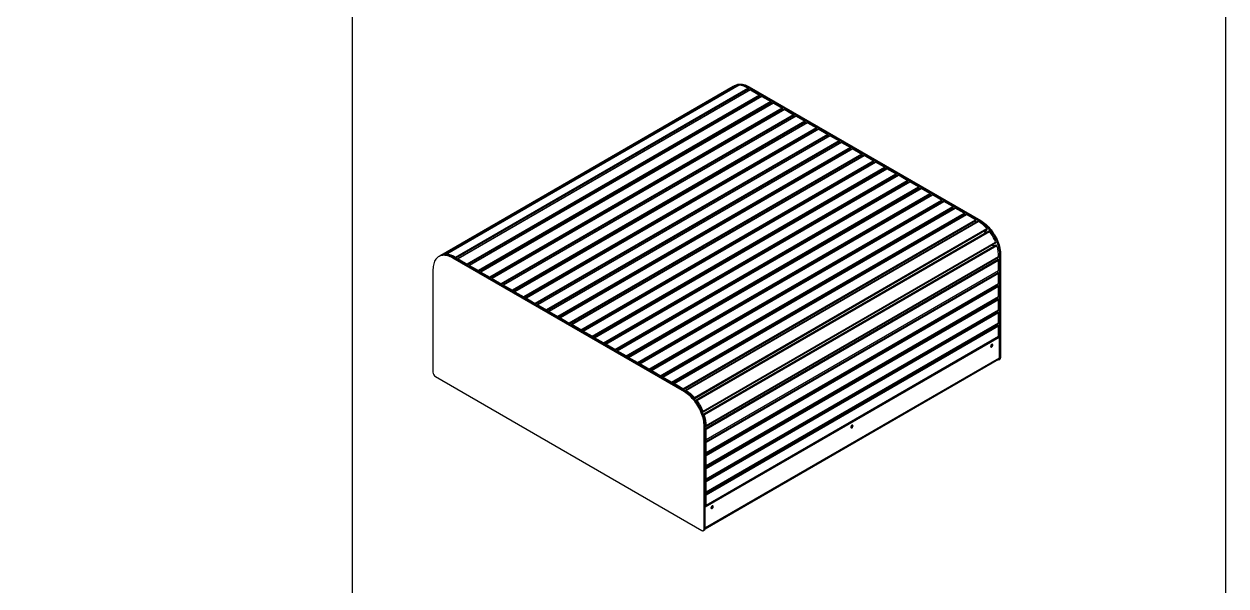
# Model space of a CAD drawing. Header units: millimetres. Extents: x 11004 to 16944, y 3285 to 7490.
# Drawn here: x 14880 to 16944, y 5388 to 6352 of the extents above; entities that cross this region are included whole.
import ezdxf

# ---------------------------------------------------------------- set-up
doc = ezdxf.new("R2010")
doc.units = ezdxf.units.MM
doc.header["$LTSCALE"] = 0.3
doc.layers.add('Nekreslit', color=6, linetype='Continuous', plot=False)

msp = doc.modelspace()

# ---------------------------------------------------------------- linework, layer by layer
for p, q in [((16098, 6244.5), (15595.7, 5954.5)), ((16104, 6246.6), (15601.7, 5956.6)), ((16105.2, 6245.5), (15603.4, 5955.8)), ((16108, 6246.7), (15605.7, 5956.7)), ((16108.3, 6246.7), (15606, 5956.8)), ((16123.3, 6241.4), (15621, 5951.4)), ((16124.1, 6240), (15621.8, 5950)), ((16127.4, 6238.8), (15625.1, 5948.8)), ((16128, 6238.8), (15625.7, 5948.8)), ((16101.5, 6246.5), (16099.8, 6245.5)), ((16105.2, 6245.5), (16105.4, 6245.1)), ((16123.8, 6243.2), (16125.5, 6244.1)), ((16123.8, 6243.2), (16521.7, 6013.4)), ((16124.1, 6240), (16124.1, 6236.9)), ((16125.5, 6244.1), (16523.4, 6014.4)), ((16128, 6238.8), (16143.3, 6229.9)), ((16143.3, 6229.9), (15640.9, 5939.9)), ((16144.1, 6228.5), (15641.8, 5938.5)), ((16146.9, 6227.5), (15644.6, 5937.6)), ((16147.5, 6227.5), (15645.2, 5937.5)), ((16162.8, 6218.7), (15660.5, 5928.7)), ((16163.6, 6217.2), (15661.3, 5927.2)), ((16166.4, 6216.3), (15664.1, 5926.3)), ((16167, 6216.2), (15664.7, 5926.2)), ((16144.1, 6228.5), (16144.1, 6225.9)), ((16147.5, 6227.5), (16162.8, 6218.7)), ((16163.6, 6217.2), (16163.6, 6214.7)), ((16167, 6216.2), (16182.3, 6207.4)), ((16182.3, 6207.4), (15680, 5917.4)), ((16183.2, 6205.9), (15680.8, 5915.9)), ((16186, 6205), (15683.6, 5915)), ((16186.6, 6205), (15684.2, 5915)), ((16201.8, 6196.1), (15699.5, 5906.1)), ((16202.7, 6194.7), (15700.3, 5904.7)), ((16205.5, 6193.7), (15703.1, 5903.8)), ((16206.1, 6193.7), (15703.7, 5903.7)), ((16183.2, 6205.9), (16183.2, 6203.4)), ((16186.6, 6205), (16201.8, 6196.1)), ((16202.7, 6194.7), (16202.7, 6192.1)), ((16206.1, 6193.7), (16221.3, 6184.9)), ((16221.3, 6184.9), (15719, 5894.9)), ((16222.2, 6183.4), (15719.9, 5893.4)), ((16225, 6182.5), (15722.7, 5892.5)), ((16225.6, 6182.4), (15723.3, 5892.4)), ((16240.9, 6173.6), (15738.5, 5883.6)), ((16222.2, 6183.4), (16222.2, 6180.9)), ((16225.6, 6182.4), (16240.9, 6173.6)), ((16241.7, 6172.1), (15739.4, 5882.1)), ((16244.5, 6171.2), (15742.2, 5881.2)), ((16245.1, 6171.2), (15742.8, 5881.2)), ((16260.4, 6162.3), (15758, 5872.3)), ((16261.2, 6160.9), (15758.9, 5870.9)), ((16264, 6159.9), (15761.7, 5870)), ((16264.6, 6159.9), (15762.3, 5869.9)), ((16241.7, 6172.1), (16241.7, 6169.6)), ((16245.1, 6171.2), (16260.4, 6162.3)), ((16261.2, 6160.9), (16261.2, 6158.3)), ((16264.6, 6159.9), (16279.9, 6151.1)), ((16279.9, 6151.1), (15777.6, 5861.1)), ((16280.7, 6149.6), (15778.4, 5859.6)), ((16283.5, 6148.7), (15781.2, 5858.7)), ((16284.1, 6148.6), (15781.8, 5858.6)), ((16299.4, 6139.8), (15797.1, 5849.8)), ((16300.3, 6138.3), (15797.9, 5848.3)), ((16303.1, 6137.4), (15800.7, 5847.4)), ((16303.6, 6137.4), (15801.3, 5847.4)), ((16280.7, 6149.6), (16280.7, 6147.1)), ((16284.1, 6148.6), (16299.4, 6139.8)), ((16300.3, 6138.3), (16300.3, 6135.8)), ((16303.6, 6137.4), (16318.9, 6128.5)), ((16318.9, 6128.5), (15816.6, 5838.5)), ((16319.8, 6127.1), (15817.4, 5837.1)), ((16322.6, 6126.1), (15820.3, 5836.2)), ((15820.9, 5836.1), (16323.2, 6126.1)), ((15836.1, 5827.3), (16338.5, 6117.3)), ((15837, 5825.8), (16339.3, 6115.8)), ((16342.1, 6114.9), (15839.8, 5824.9)), ((15840.4, 5824.8), (16342.7, 6114.8)), ((16319.8, 6127.1), (16319.8, 6124.5)), ((16338.5, 6117.3), (16323.2, 6126.1)), ((16339.3, 6113.3), (16339.3, 6115.8)), ((16358, 6106), (16342.7, 6114.8)), ((15855.6, 5816), (16358, 6106)), ((15856.5, 5814.5), (16358.8, 6104.5)), ((16361.6, 6103.6), (15859.3, 5813.6)), ((15859.9, 5813.6), (16362.2, 6103.5)), ((15875.2, 5804.7), (16377.5, 6094.7)), ((15876, 5803.3), (16378.3, 6093.3)), ((16381.1, 6092.3), (15878.8, 5802.4)), ((15879.4, 5802.3), (16381.7, 6092.3)), ((16358.8, 6102), (16358.8, 6104.5)), ((16377.5, 6094.7), (16362.2, 6103.5)), ((16378.3, 6090.7), (16378.3, 6093.3)), ((16397, 6083.5), (16381.7, 6092.3)), ((15894.7, 5793.5), (16397, 6083.5)), ((15895.5, 5792), (16397.9, 6082)), ((16400.6, 6081.1), (15898.3, 5791.1)), ((15898.9, 5791), (16401.2, 6081)), ((15914.2, 5782.2), (16416.5, 6072.2)), ((15915, 5780.7), (16417.4, 6070.7)), ((16420.2, 6069.8), (15917.8, 5779.8)), ((15918.4, 5779.8), (16420.8, 6069.7)), ((16397.9, 6079.5), (16397.9, 6082)), ((16416.5, 6072.2), (16401.2, 6081)), ((16417.4, 6068.2), (16417.4, 6070.7)), ((16436, 6060.9), (16420.8, 6069.7)), ((15933.7, 5770.9), (16436, 6060.9)), ((15934.6, 5769.5), (16436.9, 6059.5)), ((16439.7, 6058.5), (15937.3, 5768.6)), ((15937.9, 5768.5), (16440.3, 6058.5)), ((15953.2, 5759.7), (16455.6, 6049.7)), ((16436.9, 6056.9), (16436.9, 6059.5)), ((16455.6, 6049.7), (16440.3, 6058.5)), ((15954.1, 5758.2), (16456.4, 6048.2)), ((16459.2, 6047.3), (15956.9, 5757.3)), ((15957.5, 5757.2), (16459.8, 6047.2)), ((15972.7, 5748.4), (16475.1, 6038.4)), ((15973.6, 5746.9), (16475.9, 6036.9)), ((16478.7, 6036), (15976.4, 5746)), ((15977, 5746), (16479.3, 6035.9)), ((16456.4, 6045.7), (16456.4, 6048.2)), ((16475.1, 6038.4), (16459.8, 6047.2)), ((16475.9, 6034.4), (16475.9, 6036.9)), ((16494.6, 6027.1), (16479.3, 6035.9)), ((15992.3, 5737.1), (16494.6, 6027.1)), ((15993.1, 5735.7), (16495.4, 6025.7)), ((16498.2, 6024.7), (15995.9, 5734.8)), ((15996.5, 5734.7), (16498.8, 6024.7)), ((16011.8, 5725.9), (16514.1, 6015.9)), ((16012.6, 5724.4), (16514.9, 6014.4)), ((16518.2, 6013.1), (16015.9, 5723.2)), ((16016.5, 5723.1), (16518.8, 6013.1)), ((16495.4, 6023.1), (16495.4, 6025.7)), ((16514.1, 6015.9), (16498.8, 6024.7)), ((16514.9, 6011.2), (16514.9, 6014.4)), ((16521.7, 6013.4), (16523.4, 6014.4)), ((16031.5, 5711.1), (16533.8, 6001.1)), ((16031.9, 5709.5), (16534.2, 5999.5)), ((16537, 5996.5), (16034.7, 5706.5)), ((16035.8, 5706), (16538.1, 5996)), ((16529.7, 5992.2), (16534.2, 5999.5)), ((16046.4, 5686.2), (16548.7, 5976.2)), ((16046.5, 5687.4), (16548.8, 5977.4)), ((16549.9, 5972.3), (16047.5, 5682.3)), ((16551, 5971.1), (16048.7, 5681.1)), ((16541.4, 5972), (16549.9, 5972.3)), ((16541.8, 5972.2), (16541.9, 5972)), ((15594, 5953.6), (15592.4, 5952.6)), ((15618, 5951.2), (15616.3, 5950.2)), ((16014.3, 5720.5), (15616.3, 5950.2)), ((16016, 5721.5), (15618, 5951.2)), ((15621.8, 5950), (15621.8, 5949.1)), ((15624.8, 5947.3), (15624.8, 5948.3)), ((15625.7, 5948.8), (15640.9, 5939.9)), ((16050.8, 5658.2), (16553.1, 5948.2)), ((16051.4, 5661.6), (16553.7, 5951.6)), ((16553.9, 5952.1), (16051.6, 5662.1)), ((16051.6, 5656.8), (16554, 5946.7)), ((16553.1, 5948.2), (16550.5, 5949.7)), ((16554, 5929.1), (16554, 5946.7)), ((16555.7, 5954.6), (16557.4, 5955.6)), ((16555.7, 5954.6), (16555.7, 5778.3)), ((16557.4, 5955.6), (16557.4, 5779.2)), ((15582.4, 5930.6), (15582.4, 5754.3)), ((15641.8, 5938.5), (15641.8, 5937.5)), ((15644.3, 5936), (15644.3, 5937)), ((15645.2, 5937.5), (15660.5, 5928.7)), ((15661.3, 5927.2), (15661.3, 5926.2)), ((15663.9, 5924.8), (15663.9, 5925.7)), ((15664.7, 5926.2), (15680, 5917.4)), ((16050.8, 5635.7), (16553.1, 5925.7)), ((16051.4, 5638.6), (16553.7, 5928.6)), ((16051.6, 5639.1), (16554, 5929.1)), ((16553.1, 5925.7), (16550.9, 5926.9)), ((15680.8, 5915.9), (15680.8, 5915)), ((15683.4, 5913.5), (15683.4, 5914.5)), ((15684.2, 5915), (15699.5, 5906.1)), ((15700.3, 5904.7), (15700.3, 5903.7)), ((16051.4, 5616), (16553.7, 5906)), ((16051.6, 5634.2), (16554, 5924.2)), ((16051.6, 5616.6), (16554, 5906.6)), ((16553.1, 5903.1), (16550.9, 5904.4)), ((16554, 5906.6), (16554, 5924.2)), ((15702.9, 5902.2), (15702.9, 5903.2)), ((15703.7, 5903.7), (15719, 5894.9)), ((15719.9, 5893.4), (15719.9, 5892.4)), ((15722.4, 5891), (15722.4, 5891.9)), ((15723.3, 5892.4), (15738.5, 5883.6)), ((16050.8, 5613.1), (16553.1, 5903.1)), ((16051.4, 5593.5), (16553.7, 5883.5)), ((16051.6, 5611.7), (16554, 5901.7)), ((16051.6, 5594), (16554, 5884)), ((16554, 5884), (16554, 5901.7)), ((15739.4, 5882.1), (15739.4, 5881.2)), ((15741.9, 5879.7), (15741.9, 5880.7)), ((15742.8, 5881.2), (15758, 5872.3)), ((15758.9, 5870.9), (15758.9, 5869.9)), ((15761.4, 5868.4), (15761.4, 5869.4)), ((15762.3, 5869.9), (15777.6, 5861.1)), ((16050.8, 5590.6), (16553.1, 5880.6)), ((16051.6, 5589.1), (16554, 5879.1)), ((16553.1, 5880.6), (16550.9, 5881.9)), ((16554, 5861.5), (16554, 5879.1)), ((15778.4, 5859.6), (15778.4, 5858.6)), ((15781, 5857.2), (15781, 5858.1)), ((15781.8, 5858.6), (15797.1, 5849.8)), ((15797.9, 5848.3), (15797.9, 5847.4)), ((15800.5, 5845.9), (15800.5, 5846.9)), ((15801.3, 5847.4), (15816.6, 5838.5)), ((16050.8, 5568.1), (16553.1, 5858.1)), ((16051.4, 5571), (16553.7, 5860.9)), ((16051.6, 5571.5), (16554, 5861.5)), ((16051.6, 5566.6), (16554, 5856.6)), ((16553.1, 5858.1), (16550.9, 5859.3)), ((16554, 5839), (16554, 5856.6)), ((15817.4, 5837.1), (15817.4, 5836.1)), ((15820, 5835.6), (15820, 5834.6)), ((15836.1, 5827.3), (15820.9, 5836.1)), ((15837, 5824.8), (15837, 5825.8)), ((15839.5, 5824.3), (15839.5, 5823.4)), ((15855.6, 5816), (15840.4, 5824.8)), ((16050.8, 5545.5), (16553.1, 5835.5)), ((16051.4, 5548.4), (16553.7, 5838.4)), ((16051.6, 5549), (16554, 5839)), ((16051.6, 5544.1), (16554, 5834.1)), ((16553.1, 5835.5), (16550.9, 5836.8)), ((16554, 5816.4), (16554, 5834.1)), ((15856.5, 5813.6), (15856.5, 5814.5)), ((15859, 5813.1), (15859, 5812.1)), ((15875.2, 5804.7), (15859.9, 5813.6)), ((15876, 5802.3), (15876, 5803.3)), ((15878.6, 5801.8), (15878.6, 5800.8)), ((15894.7, 5793.5), (15879.4, 5802.3)), ((16553.1, 5815), (16049.9, 5524.5)), ((16554.8, 5814), (16049.9, 5522.5)), ((16051.4, 5525.9), (16553.7, 5815.9)), ((16051.6, 5526.4), (16554, 5816.4)), ((16531.4, 5803), (16531.9, 5802.7)), ((16531.9, 5802.7), (16532.8, 5803.2)), ((16532.3, 5803.5), (16532.4, 5803.4)), ((16532.8, 5803.2), (16532.3, 5803.5)), ((16532.9, 5803.3), (16532.7, 5803.2)), ((16533.6, 5804.1), (16533.4, 5804.2)), ((16533.6, 5804.1), (16533.4, 5804.2)), ((16533.6, 5804.1), (16533.7, 5804.3)), ((16534, 5804.3), (16534.2, 5804.6)), ((16538.1, 5806.8), (16538.1, 5806.3)), ((16538.9, 5806.7), (16538.9, 5807.3)), ((16542.1, 5800.7), (16541.2, 5801.2)), ((16547.5, 5812.3), (16548, 5812)), ((16548, 5812), (16548.9, 5812.5)), ((16548.9, 5812.5), (16548.4, 5812.8)), ((16554.8, 5814), (16553.1, 5815)), ((16554.8, 5814), (16554.8, 5778.7)), ((15895.5, 5791), (15895.5, 5792)), ((15898.1, 5790.5), (15898.1, 5789.6)), ((15914.2, 5782.2), (15898.9, 5791)), ((15915, 5779.8), (15915, 5780.7)), ((16516.7, 5794.5), (16516.7, 5793.9)), ((16519.4, 5795.8), (16519.7, 5795.6)), ((16519.5, 5796.1), (16520, 5795.8)), ((16520.9, 5796.9), (16520.9, 5796.3)), ((16522.3, 5797.7), (16522.3, 5797.1)), ((16522.8, 5797.4), (16522.8, 5798)), ((15917.6, 5779.3), (15917.6, 5778.3)), ((15933.7, 5770.9), (15918.4, 5779.8)), ((15934.6, 5768.5), (15934.6, 5769.5)), ((15937.1, 5768), (15937.1, 5767)), ((15953.2, 5759.7), (15937.9, 5768.5)), ((16554.8, 5778.7), (16049.9, 5487.2)), ((16049.9, 5485.6), (16553.8, 5776.5)), ((16554.4, 5775.5), (16556.1, 5776.5)), ((16555.7, 5778.3), (16557.4, 5779.2)), ((15586.7, 5746.9), (16044, 5482.9)), ((15954.1, 5757.2), (15954.1, 5758.2)), ((15956.6, 5756.7), (15956.6, 5755.8)), ((15972.7, 5748.4), (15957.5, 5757.2)), ((15973.6, 5746), (15973.6, 5746.9)), ((15976.1, 5745.5), (15976.1, 5744.5)), ((15992.3, 5737.1), (15977, 5746)), ((15993.1, 5734.7), (15993.1, 5735.7)), ((15995.6, 5734.2), (15995.6, 5733.2)), ((16011.8, 5725.9), (15996.5, 5734.7)), ((16012.6, 5723.4), (16012.6, 5724.4)), ((16016, 5721.5), (16014.3, 5720.5)), ((16015.7, 5722.6), (16015.7, 5721.7)), ((16031.3, 5708.5), (16031.9, 5709.5)), ((16033.8, 5705.4), (16034.1, 5705.7)), ((16034.6, 5706.3), (16033.9, 5705.3)), ((16044.9, 5686.1), (16046.2, 5686.2)), ((16045.3, 5686.1), (16045, 5685.9)), ((16046.4, 5682.2), (16047.5, 5682.3)), ((16049.9, 5662.7), (16048.3, 5661.7)), ((16048.3, 5485.3), (16048.3, 5661.7)), ((16049.9, 5486.3), (16049.9, 5662.7)), ((16050.8, 5661.7), (16049.9, 5662.1)), ((16050.8, 5658.2), (16049.9, 5658.7)), ((16051.6, 5639.1), (16051.6, 5656.8)), ((16282.1, 5659.1), (16282.1, 5658.5)), ((16282.7, 5658.8), (16282.7, 5659.4)), ((16291.3, 5664.4), (16291.8, 5664.1)), ((16291.8, 5664.1), (16292.6, 5664.6)), ((16292.6, 5664.6), (16292.1, 5664.9)), ((16293.3, 5665.2), (16293.1, 5665.4)), ((16293.3, 5665.2), (16293.1, 5665.4)), ((16293.3, 5665.2), (16293.5, 5665.6)), ((16297.9, 5668.2), (16297.9, 5667.6)), ((16298.8, 5668.1), (16298.8, 5668.7)), ((16302, 5662.1), (16301.1, 5662.6)), ((16307.4, 5673.7), (16307.9, 5673.4)), ((16307.9, 5673.4), (16308.7, 5673.9)), ((16308.7, 5673.9), (16308.3, 5674.2)), ((16049.9, 5639.1), (16050.8, 5638.6)), ((16050.8, 5635.7), (16049.9, 5636.2)), ((16269.9, 5651.8), (16270.2, 5651.6)), ((16270.1, 5652.1), (16270.6, 5651.8)), ((16271.4, 5652.3), (16271.4, 5652.9)), ((16049.9, 5616.6), (16050.8, 5616.1)), ((16051.6, 5616.6), (16051.6, 5634.2)), ((16050.8, 5613.1), (16049.9, 5613.6)), ((16051.6, 5594), (16051.6, 5611.7)), ((16049.9, 5594), (16050.8, 5593.6)), ((16050.8, 5590.6), (16049.9, 5591.1)), ((16051.6, 5571.5), (16051.6, 5589.1)), ((16049.9, 5571.5), (16050.8, 5571)), ((16050.8, 5568.1), (16049.9, 5568.6)), ((16051.6, 5549), (16051.6, 5566.6)), ((16049.9, 5549), (16050.8, 5548.5)), ((16050.8, 5545.5), (16049.9, 5546)), ((16051.6, 5526.4), (16051.6, 5544.1)), ((16067.3, 5535), (16067.8, 5534.8)), ((16067.8, 5534.8), (16068.6, 5535.2)), ((16068.6, 5535.2), (16068.1, 5535.5)), ((16049.9, 5526.4), (16050.8, 5525.9)), ((16049.9, 5526.4), (16051.6, 5525.5)), ((16051.6, 5525.5), (16052.5, 5525.9)), ((16052.5, 5525.9), (16052, 5526.2)), ((16052.1, 5526.3), (16052.2, 5526.1)), ((16053.5, 5526.9), (16053.3, 5527)), ((16053.5, 5526.9), (16053.3, 5527)), ((16053.5, 5526.9), (16053.5, 5527.1)), ((16057.8, 5529.6), (16057.8, 5529)), ((16058.6, 5529.5), (16058.6, 5530.1)), ((16061.8, 5523.5), (16061, 5524)), ((16047, 5482.6), (16048.7, 5483.6)), ((16049.9, 5486.3), (16048.3, 5485.3))]:
    msp.add_line(p, q)
at = {"flags": 128}
for points in [[(16098.9, 6245), (16099, 6245), (16100.6, 6246), (16102.3, 6246.7), (16104.2, 6247.3), (16106.1, 6247.6), (16108.2, 6247.8), (16110.2, 6247.7), (16112.4, 6247.5), (16114.6, 6247), (16116.9, 6246.3), (16119.1, 6245.5), (16121.5, 6244.4), (16123.8, 6243.2)], [(16101.5, 6246.5), (16102.3, 6247), (16104, 6247.7), (16105.9, 6248.3), (16107.8, 6248.6), (16109.9, 6248.8), (16111.9, 6248.7), (16114.1, 6248.4), (16116.3, 6248), (16118.6, 6247.3), (16120.8, 6246.4), (16123.2, 6245.4), (16125.5, 6244.1)], [(16108, 6246.7), (16108.1, 6246.7), (16108.3, 6246.7)], [(16521.7, 6013.4), (16524, 6012), (16526.4, 6010.4), (16528.6, 6008.6), (16530.9, 6006.7), (16533.1, 6004.6), (16535.3, 6002.4), (16537.3, 6000), (16539.4, 5997.5), (16541.3, 5994.9), (16543.1, 5992.3), (16544.9, 5989.5), (16546.5, 5986.7), (16548.1, 5983.8), (16549.5, 5980.8), (16550.7, 5977.8), (16551.9, 5974.9), (16552.9, 5971.9), (16553.7, 5968.9), (16554.4, 5965.9), (16555, 5963), (16555.4, 5960.2), (16555.6, 5957.4), (16555.7, 5954.6)], [(16523.4, 6014.4), (16525.7, 6013), (16528, 6011.4), (16530.3, 6009.6), (16532.6, 6007.7), (16534.8, 6005.6), (16536.9, 6003.3), (16539, 6001), (16541.1, 5998.5), (16543, 5995.9), (16544.8, 5993.2), (16546.6, 5990.5), (16548.2, 5987.6), (16549.8, 5984.7), (16551.2, 5981.8), (16552.4, 5978.8), (16553.6, 5975.8), (16554.6, 5972.8), (16555.4, 5969.9), (16556.1, 5966.9), (16556.7, 5964), (16557.1, 5961.1), (16557.3, 5958.3), (16557.4, 5955.6)], [(16530, 5992.7), (16530, 5992.6), (16530.2, 5992.5)], [(16538.1, 5996), (16537.9, 5996.2), (16537.8, 5996.3), (16537.6, 5996.4), (16537.4, 5996.5), (16537.3, 5996.5), (16537.1, 5996.5), (16537, 5996.5)], [(16548.7, 5976.2), (16548.8, 5976.3), (16548.9, 5976.4), (16548.9, 5976.5), (16549, 5976.7), (16549, 5976.9), (16548.9, 5977.1), (16548.8, 5977.4)], [(15616.3, 5950.2), (15614, 5951.5), (15611.7, 5952.5), (15609.4, 5953.4), (15607.2, 5954.1), (15605, 5954.5), (15602.8, 5954.8), (15600.7, 5954.9), (15598.7, 5954.7), (15596.8, 5954.4), (15594.9, 5953.8), (15593.2, 5953.1), (15591.5, 5952.1), (15590, 5951), (15588.6, 5949.6), (15587.3, 5948.1), (15586.2, 5946.5), (15585.2, 5944.6), (15584.4, 5942.6), (15583.7, 5940.5), (15583.1, 5938.2), (15582.7, 5935.8), (15582.5, 5933.3), (15582.4, 5930.6)], [(15618, 5951.2), (15615.7, 5952.5), (15613.4, 5953.5), (15611.1, 5954.4), (15608.9, 5955), (15606.7, 5955.5), (15604.5, 5955.8), (15602.4, 5955.8), (15600.4, 5955.7), (15598.5, 5955.3), (15596.6, 5954.8), (15594.9, 5954), (15594, 5953.6)], [(15605.5, 5955.7), (15605.5, 5955.9), (15605.4, 5956.1), (15605.5, 5956.3), (15605.5, 5956.4), (15605.6, 5956.6), (15605.7, 5956.7), (15605.8, 5956.7), (15606, 5956.8)], [(16533.6, 5804.1), (16533.6, 5804.1), (16533.6, 5804.1), (16533.6, 5804.1), (16533.6, 5804.1), (16533.6, 5804.1), (16533.6, 5804.1), (16533.6, 5804.1), (16533.6, 5804.1)], [(16533.7, 5803.7), (16533.9, 5804), (16534.3, 5804.7)], [(16544, 5800.9), (16543.9, 5801.4), (16543.7, 5801.9), (16543.3, 5802.2), (16542.9, 5802.2), (16542.4, 5802.1), (16541.8, 5801.8), (16541.3, 5801.3), (16540.8, 5800.7), (16540.5, 5800), (16540.3, 5799.3), (16540.2, 5798.7), (16540.3, 5798.1), (16540.5, 5797.6), (16540.8, 5797.4), (16541.3, 5797.3), (16541.8, 5797.4), (16542.4, 5797.7), (16542.9, 5798.2), (16543.3, 5798.8), (16543.7, 5799.5), (16543.9, 5800.2), (16544, 5800.9)], [(16555.7, 5778.3), (16555.6, 5777.4), (16555.3, 5776.6), (16555, 5776), (16554.4, 5775.5), (16553.8, 5775.3), (16553.1, 5775.2), (16552.3, 5775.4), (16552.1, 5775.5)], [(16048.3, 5661.7), (16048.2, 5664.4), (16047.9, 5667.2), (16047.5, 5670.1), (16047, 5673), (16046.3, 5676), (16045.4, 5678.9), (16044.4, 5681.9), (16043.3, 5684.9), (16042, 5687.9), (16040.6, 5690.8), (16039.1, 5693.7), (16037.5, 5696.6), (16035.7, 5699.3), (16033.9, 5702), (16031.9, 5704.6), (16029.9, 5707.1), (16027.8, 5709.4), (16025.7, 5711.7), (16023.5, 5713.8), (16021.2, 5715.7), (16018.9, 5717.5), (16016.6, 5719.1), (16014.3, 5720.5)], [(16049.9, 5662.7), (16049.9, 5665.4), (16049.6, 5668.2), (16049.2, 5671.1), (16048.7, 5674), (16048, 5676.9), (16047.1, 5679.9), (16046.1, 5682.9), (16045, 5685.9), (16043.7, 5688.9), (16042.3, 5691.8), (16040.8, 5694.7), (16039.2, 5697.5), (16037.4, 5700.3), (16035.6, 5703), (16033.6, 5705.6), (16031.6, 5708.1), (16029.5, 5710.4), (16027.4, 5712.6), (16025.2, 5714.7), (16022.9, 5716.7), (16020.6, 5718.4), (16018.3, 5720), (16016, 5721.5)], [(16035.8, 5706), (16035.6, 5706.2), (16035.4, 5706.3), (16035.3, 5706.4), (16035.1, 5706.5), (16034.9, 5706.5), (16034.8, 5706.5), (16034.7, 5706.4), (16034.6, 5706.3)], [(16046.2, 5686.2), (16046.3, 5686.2), (16046.5, 5686.3), (16046.6, 5686.4), (16046.6, 5686.6), (16046.6, 5686.7), (16046.6, 5686.9), (16046.6, 5687.2), (16046.5, 5687.4)], [(16292.8, 5664.7), (16292.8, 5664.7), (16292.6, 5664.6)], [(16293.3, 5665.2), (16293.3, 5665.2), (16293.3, 5665.2), (16293.3, 5665.2), (16293.3, 5665.2), (16293.3, 5665.2), (16293.3, 5665.2), (16293.3, 5665.2), (16293.3, 5665.2)], [(16293.6, 5665.1), (16293.9, 5665.6), (16294.2, 5666)], [(16303.9, 5662.2), (16303.8, 5662.8), (16303.6, 5663.3), (16303.2, 5663.5), (16302.8, 5663.6), (16302.2, 5663.5), (16301.7, 5663.2), (16301.2, 5662.7), (16300.7, 5662.1), (16300.4, 5661.4), (16300.1, 5660.7), (16300.1, 5660), (16300.1, 5659.5), (16300.4, 5659), (16300.7, 5658.8), (16301.2, 5658.7), (16301.7, 5658.8), (16302.2, 5659.1), (16302.8, 5659.6), (16303.2, 5660.2), (16303.6, 5660.9), (16303.8, 5661.6), (16303.9, 5662.2)], [(16052.7, 5526), (16052.5, 5526), (16052.5, 5526)], [(16053.5, 5526.5), (16053.8, 5527), (16054, 5527.4)], [(16053.5, 5526.9), (16053.5, 5526.9), (16053.5, 5526.9), (16053.5, 5526.9), (16053.5, 5526.9), (16053.5, 5526.9), (16053.5, 5526.9), (16053.5, 5526.9), (16053.5, 5526.9)], [(16063.7, 5523.6), (16063.7, 5524.2), (16063.4, 5524.6), (16063.1, 5524.9), (16062.6, 5525), (16062.1, 5524.9), (16061.6, 5524.5), (16061, 5524.1), (16060.6, 5523.5), (16060.2, 5522.8), (16060, 5522.1), (16059.9, 5521.4), (16060, 5520.8), (16060.2, 5520.4), (16060.6, 5520.1), (16061, 5520), (16061.6, 5520.2), (16062.1, 5520.5), (16062.6, 5521), (16063.1, 5521.6), (16063.4, 5522.2), (16063.7, 5522.9), (16063.7, 5523.6)], [(16044, 5482.9), (16044.8, 5482.5), (16045.6, 5482.3), (16046.4, 5482.3), (16047, 5482.6), (16047.5, 5483), (16047.9, 5483.6), (16048.2, 5484.4), (16048.3, 5485.3)]]:
    msp.add_lwpolyline(points, dxfattribs=at)
for centre, radius, start, end in [((16106.3, 6230), 16.7, 97.9864, 119.7828), ((16103.8, 6245.2), 1.41, 13.903, 83.1127), ((16105.1, 6214), 32.9, 56.539, 84.5184), ((16122.3, 6239.9), 1.85, 2.6991, 56.0907), ((16127.7, 6238.3), 0.604, 54.3824, 114.3071), ((16142.3, 6228.4), 1.84, 2.6055, 57.3945), ((16147.2, 6227), 0.604, 54.3824, 114.3071), ((16161.8, 6217.1), 1.84, 2.6055, 57.3945), ((16166.7, 6215.7), 0.604, 54.3824, 114.3071), ((16181.3, 6205.8), 1.84, 2.6055, 57.3945), ((16186.2, 6204.5), 0.604, 54.3824, 114.3071), ((16200.8, 6194.6), 1.84, 2.6055, 57.3945), ((16205.7, 6193.2), 0.604, 54.3824, 114.3071), ((16220.3, 6183.3), 1.84, 2.6055, 57.3945), ((16225.2, 6181.9), 0.604, 54.3824, 114.3071), ((16239.9, 6172), 1.84, 2.6055, 57.3945), ((16244.8, 6170.7), 0.604, 54.3824, 114.3071), ((16259.4, 6160.8), 1.84, 2.6055, 57.3945), ((16264.3, 6159.4), 0.604, 54.3824, 114.3071), ((16278.9, 6149.5), 1.84, 2.6055, 57.3945), ((16283.8, 6148.1), 0.604, 54.3824, 114.3071), ((16298.4, 6138.3), 1.84, 2.6055, 57.3945), ((16303.3, 6136.9), 0.604, 54.3824, 114.3071), ((16317.9, 6127), 1.84, 2.6055, 57.3945), ((16322.8, 6125.6), 0.604, 54.3824, 114.3071), ((16337.5, 6115.7), 1.84, 2.6055, 57.3945), ((16342.3, 6114.3), 0.604, 54.3824, 114.3071), ((16357, 6104.4), 1.84, 2.6055, 57.3945), ((16361.9, 6103.1), 0.604, 54.3824, 114.3071), ((16376.5, 6093.2), 1.84, 2.6055, 57.3945), ((16381.4, 6091.8), 0.604, 54.3824, 114.3071), ((16396, 6081.9), 1.84, 2.6055, 57.3945), ((16400.9, 6080.5), 0.604, 54.3824, 114.3071), ((16415.5, 6070.6), 1.84, 2.6055, 57.3945), ((16420.4, 6069.3), 0.604, 54.3824, 114.3071), ((16435, 6059.4), 1.84, 2.6055, 57.3945), ((16439.9, 6058), 0.604, 54.3824, 114.3071), ((16454.6, 6048.1), 1.84, 2.6055, 57.3945), ((16459.4, 6046.7), 0.604, 54.3824, 114.3071), ((16474.1, 6036.8), 1.84, 2.6055, 57.3945), ((16479, 6035.5), 0.604, 54.3824, 114.3071), ((16493.6, 6025.6), 1.84, 2.6055, 57.3945), ((16498.5, 6024.2), 0.604, 54.3824, 114.3071), ((16513.1, 6014.3), 1.84, 2.6055, 57.3945), ((16518.5, 6012.6), 0.584, 56.5294, 114.996), ((16490.8, 5962.7), 57.6, 41.6974, 60.9118), ((16532.8, 6000), 1.5, 341.2662, 47.3083), ((16472.8, 5945.9), 82.3, 22.4937, 37.5063), ((16549.6, 5970.8), 1.5, 12.6892, 78.7379), ((16496.3, 5953), 57.6, 359.0909, 18.3028), ((15604, 5940.1), 16.6, 97.9305, 123.3157), ((15601.6, 5955.3), 1.31, 24.6638, 84.1056), ((15602.8, 5924), 32.9, 56.539, 84.5184), ((15619.9, 5949.9), 1.85, 2.6991, 56.0907), ((15625.3, 5948.4), 0.524, 50.7967, 189.214), ((16552.1, 5946.7), 1.84, 2.6055, 57.3945), ((16553.4, 5952.1), 0.584, 305.0021, 3.4744), ((15640, 5938.4), 1.84, 2.6055, 57.3945), ((15644.9, 5937.1), 0.524, 50.7967, 189.214), ((15659.5, 5927.1), 1.84, 2.6055, 57.3945), ((15664.4, 5925.8), 0.524, 50.7967, 189.214), ((16552.1, 5924.1), 1.84, 2.6055, 57.3945), ((16553.4, 5929), 0.592, 305.0133, 6.2988), ((15679, 5915.9), 1.84, 2.6055, 57.3945), ((15683.9, 5914.6), 0.524, 50.7967, 189.214), ((15698.5, 5904.6), 1.84, 2.6055, 57.3945), ((16553.4, 5906.5), 0.592, 305.0133, 6.2988), ((15703.4, 5903.3), 0.524, 50.7967, 189.214), ((15718, 5893.3), 1.84, 2.6055, 57.3945), ((15722.9, 5892), 0.524, 50.7967, 189.214), ((15737.5, 5882.1), 1.84, 2.6055, 57.3945), ((16552.1, 5901.6), 1.84, 2.6055, 57.3945), ((16553.4, 5884), 0.592, 305.0133, 6.2988), ((15742.4, 5880.8), 0.524, 50.7967, 189.214), ((15757.1, 5870.8), 1.84, 2.6055, 57.3945), ((15762, 5869.5), 0.524, 50.7967, 189.214), ((16552.1, 5879), 1.84, 2.6055, 57.3945), ((15776.6, 5859.5), 1.84, 2.6055, 57.3945), ((15781.5, 5858.2), 0.524, 50.7967, 189.214), ((15796.1, 5848.3), 1.84, 2.6055, 57.3945), ((15801, 5847), 0.524, 50.7967, 189.214), ((16552.1, 5856.5), 1.84, 2.6055, 57.3945), ((16553.4, 5861.4), 0.592, 305.0133, 6.2988), ((15815.6, 5837), 1.84, 2.6055, 57.3945), ((15820.5, 5835.7), 0.524, 50.7967, 189.214), ((15835.1, 5825.7), 1.84, 2.6055, 57.3945), ((15840, 5824.4), 0.524, 50.7967, 189.214), ((16552.1, 5834), 1.84, 2.6055, 57.3945), ((16553.4, 5838.9), 0.592, 305.0133, 6.2988), ((15854.6, 5814.5), 1.84, 2.6055, 57.3945), ((15859.6, 5813.2), 0.524, 50.7967, 189.214), ((15874.2, 5803.2), 1.84, 2.6055, 57.3945), ((15879.1, 5801.9), 0.524, 50.7967, 189.214), ((16534.2, 5801.5), 2.6, 102.5067, 133.321), ((16532.5, 5804.1), 0.662, 261.2046, 261.2527), ((16532, 5805.4), 2.21, 283.8767, 335.1787), ((16532, 5805.5), 2.33, 286.4059, 335.6663), ((16531.4, 5805.9), 3.04, 306.6224, 333.9458), ((16538.3, 5801.9), 3.95, 297.9156, 2.0898), ((16553.4, 5816.4), 0.592, 305.0133, 6.2988), ((15893.7, 5791.9), 1.84, 2.6055, 57.3945), ((15898.6, 5790.6), 0.524, 50.7967, 189.214), ((15913.2, 5780.7), 1.84, 2.6055, 57.3945), ((16517.3, 5794.7), 0.651, 198.3385, 244.4413), ((16519.6, 5796.2), 0.434, 207.0817, 239.5957), ((15918.1, 5779.4), 0.524, 50.7967, 189.214), ((15932.7, 5769.4), 1.84, 2.6055, 57.3945), ((15937.6, 5768.1), 0.524, 50.7967, 189.214), ((15952.2, 5758.1), 1.84, 2.6055, 57.3945), ((16552.5, 5778.4), 2.3, 304.0564, 7.2558), ((16554.5, 5778.9), 2.88, 304.0564, 7.2558), ((15591.6, 5754.7), 9.22, 182.6055, 237.3945), ((15957.1, 5756.8), 0.524, 50.7967, 189.214), ((15971.7, 5746.9), 1.84, 2.6055, 57.3945), ((15976.7, 5745.6), 0.524, 50.7967, 189.214), ((15991.3, 5735.6), 1.84, 2.6055, 57.3945), ((15996.2, 5734.3), 0.524, 50.7967, 189.214), ((16010.8, 5724.3), 1.84, 2.6055, 57.3945), ((16016.2, 5722.7), 0.519, 53.9546, 189.6852), ((15988.5, 5672.8), 57.6, 41.6974, 60.9118), ((16030.5, 5710), 1.5, 341.2662, 47.3083), ((15970.5, 5655.9), 82.3, 22.4937, 37.5063), ((16047.2, 5680.8), 1.5, 12.6892, 78.7379), ((15994, 5663), 57.6, 359.0909, 18.3028), ((16051.1, 5662.1), 0.519, 230.3251, 6.0566), ((16049.8, 5656.7), 1.84, 2.6055, 57.3945), ((16293.5, 5662.8), 2.42, 93.7116, 124.1315), ((16292, 5666.7), 2.1, 282.4746, 336.5808), ((16291.8, 5666.9), 2.32, 286.3242, 335.748), ((16291.3, 5667.3), 3.02, 306.5379, 333.7937), ((16298.2, 5663.3), 3.95, 297.9156, 2.0898), ((16051.1, 5639), 0.524, 230.7967, 9.214), ((16270.2, 5652.2), 0.434, 207.0817, 239.5957), ((16049.8, 5634.1), 1.84, 2.6055, 57.3945), ((16051.1, 5616.5), 0.524, 230.7967, 9.214), ((16049.8, 5611.6), 1.84, 2.6055, 57.3945), ((16051.1, 5594), 0.524, 230.7967, 9.214), ((16049.8, 5589.1), 1.84, 2.6055, 57.3945), ((16051.1, 5571.4), 0.524, 230.7967, 9.214), ((16049.8, 5566.5), 1.84, 2.6055, 57.3945), ((16051.1, 5548.9), 0.524, 230.7967, 9.214), ((16049.8, 5544), 1.84, 2.6055, 57.3945), ((16051.1, 5526.3), 0.524, 230.7967, 9.214), ((16054.2, 5524.3), 2.73, 106.6859, 137.3079), ((16052.2, 5526.9), 0.738, 268.3999, 268.4446), ((16051.8, 5528.1), 2.12, 282.7541, 336.3012), ((16051.8, 5528.2), 2.24, 285.3878, 336.6844), ((16051.2, 5528.6), 2.97, 306.3082, 334.26), ((16058.1, 5524.7), 3.95, 297.9156, 2.0898), ((16047, 5486), 2.96, 305.0133, 6.2988)]:
    msp.add_arc(centre, radius, start, end)
at = {"layer": 'Nekreslit'}
for points in [[(11004.4, 3289.9), (16944.4, 3289.9), (16944.4, 7489.9), (11004.4, 7489.9)], [(11404.4, 3285.3), (15444.4, 3285.3), (15444.4, 6885.3), (11404.4, 6885.3)]]:
    msp.add_lwpolyline(points, close=True, dxfattribs=at)

doc.saveas('drawing.dxf')
